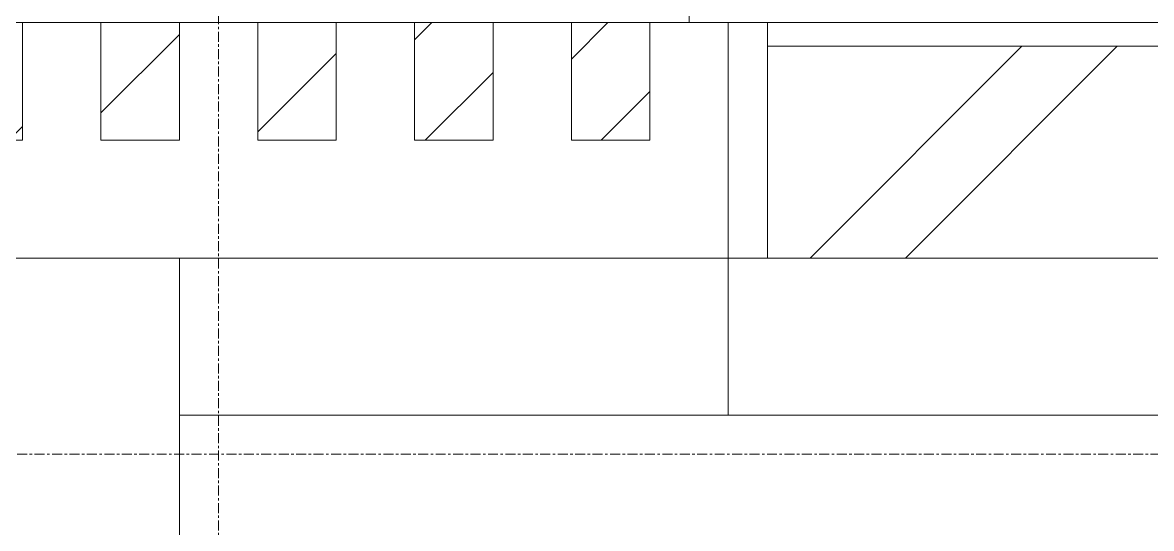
# Model space of a CAD drawing. Header units: millimetres. Extents: x 147592 to 201688, y -27981 to 8299.
# Drawn here: x 173750 to 175190, y -94 to 550 of the extents above; entities that cross this region are included whole.
import ezdxf

# ---------------------------------------------------------------- set-up
doc = ezdxf.new("R2010")
doc.units = ezdxf.units.MM
doc.linetypes.add('轴网线', pattern=[22.24, 12.7, -3.18, 3.18, -3.18])
for name, color, linetype, lineweight in [('A-DETL-____-OTLN', 7, 'Continuous', 5), ('A-GLAZ-CWMG-MCUT', 7, 'Continuous', 13), ('A-GLAZ-CWMG-OTLN', 7, 'Continuous', 5), ('A-WALL-____-MCUT', 7, 'Continuous', 13), ('I-WALL-____-OTLN', 7, 'Continuous', 13), ('S-COLS-____-MCUT', 7, 'Continuous', 5), ('S-GRID-____-OTLN', 7, 'Continuous', 5)]:
    doc.layers.add(name, color=color, linetype=linetype, lineweight=lineweight)
doc.layers.add('A-FLOR-____-OTLN', color=7, linetype='Continuous', lineweight=13, true_color=0x007f00)

# ---------------------------------------------------------------- blocks, each defined once
blk = doc.blocks.new('矩形竖梃 - 100_100mm 木色铝方通-V196-二层给排水_消防平面图')
at = {"layer": 'A-GLAZ-CWMG-OTLN', "true_color": 0x515151}
h = blk.add_hatch(dxfattribs=at)
h.set_pattern_fill('FP_165', color=251, style=0, pattern_type=2)
h.set_pattern_definition([(315, (-173700.01, 549.98), (70.71068, 70.71068), [])])
h.paths.add_polyline_path([(50, 150), (50, 0), (-50, 0), (-50, 150)], flags=0)
at = {"layer": 'A-GLAZ-CWMG-MCUT', "color": 251, "lineweight": 5, "true_color": 0x515151}
for p, q in [((-50, 150), (50, 150)), ((-50, 0), (-50, 150)), ((50, 150), (50, 0)), ((50, 0), (-50, 0))]:
    blk.add_line(p, q, dxfattribs=at)
blk = doc.blocks.new('矩形竖梃 - 100_100mm 木色铝方通-V197-二层给排水_消防平面图')
at = {"layer": 'A-GLAZ-CWMG-OTLN', "true_color": 0x515151}
h = blk.add_hatch(dxfattribs=at)
h.set_pattern_fill('FP_166', color=251, style=0, pattern_type=2)
h.set_pattern_definition([(315, (-173900.01, 549.98), (70.71068, 70.71068), [])])
h.paths.add_polyline_path([(50, 150), (50, 0), (-50, 0), (-50, 150), (-45, 150)], flags=0)
at = {"layer": 'A-GLAZ-CWMG-MCUT', "color": 251, "lineweight": 5, "true_color": 0x515151}
for p, q in [((-50, 150), (50, 150)), ((-50, 0), (-50, 150)), ((50, 150), (50, 0)), ((50, 0), (-50, 0))]:
    blk.add_line(p, q, dxfattribs=at)
blk = doc.blocks.new('矩形竖梃 - 100_100mm 木色铝方通-V198-二层给排水_消防平面图')
at = {"layer": 'A-GLAZ-CWMG-OTLN', "true_color": 0x515151}
h = blk.add_hatch(dxfattribs=at)
h.set_pattern_fill('FP_167', color=251, style=0, pattern_type=2)
h.set_pattern_definition([(315, (-174100.01, 549.98), (70.71068, 70.71068), [])])
h.paths.add_polyline_path([(50, 150), (50, 0), (-50, 0), (-50, 150)], flags=0)
at = {"layer": 'A-GLAZ-CWMG-MCUT', "color": 251, "lineweight": 5, "true_color": 0x515151}
for p, q in [((-50, 150), (50, 150)), ((-50, 0), (-50, 150)), ((50, 150), (50, 0)), ((50, 0), (-50, 0))]:
    blk.add_line(p, q, dxfattribs=at)
blk = doc.blocks.new('矩形竖梃 - 50_300mm 长方形-V199-二层给排水_消防平面图')
at = {"layer": 'A-GLAZ-CWMG-MCUT', "color": 251, "lineweight": 5, "true_color": 0x515151}
for p, q in [((-50, 0), (0, 0)), ((-50, -300), (-50, 0)), ((0, 0), (0, -300)), ((0, -300), (-50, -300))]:
    blk.add_line(p, q, dxfattribs=at)
blk = doc.blocks.new('矩形竖梃 - 50_300mm 长方形-2021430-二层给排水_消防平面图')
at = {"layer": 'A-GLAZ-CWMG-OTLN', "true_color": 0x8b8b8b}
h = blk.add_hatch(dxfattribs=at)
h.set_pattern_fill('FP_121', color=252, style=0, pattern_type=2)
h.set_pattern_definition([(45, (0, 0), (-251.4472, 251.4472), []), (45, (0, 381), (-251.4472, 251.4472), [])])
h.paths.add_polyline_path([(175440, 250), (175440, 520), (174700, 520), (174700, 250), (175300.5, 250)], flags=0)
at = {"layer": 'A-GLAZ-CWMG-OTLN', "color": 251, "true_color": 0x515151}
blk.add_line((174700, 250), (175440, 250), dxfattribs=at)
blk = doc.blocks.new('矩形竖梃 - 30mm 正方形-2021431-二层给排水_消防平面图')
at = {"layer": 'A-GLAZ-CWMG-OTLN', "color": 251, "true_color": 0x515151}
for p, q in [((174700, 550), (175440, 550)), ((175440, 520), (174700, 520))]:
    blk.add_line(p, q, dxfattribs=at)
blk = doc.blocks.new('矩形竖梃 - 100_100mm 木色铝方通-V204-二层给排水_消防平面图')
at = {"layer": 'A-GLAZ-CWMG-OTLN', "true_color": 0x515151}
h = blk.add_hatch(dxfattribs=at)
h.set_pattern_fill('FP_170', color=251, style=0, pattern_type=2)
h.set_pattern_definition([(315, (-174300.01, 549.98), (70.71068, 70.71068), [])])
h.paths.add_polyline_path([(50, 150), (50, 0), (-50, 0), (-50, 150)], flags=0)
at = {"layer": 'A-GLAZ-CWMG-MCUT', "color": 251, "lineweight": 5, "true_color": 0x515151}
for p, q in [((-50, 150), (50, 150)), ((-50, 0), (-50, 150)), ((50, 150), (50, 0)), ((50, 0), (-50, 0))]:
    blk.add_line(p, q, dxfattribs=at)
blk = doc.blocks.new('矩形竖梃 - 100_100mm 木色铝方通-V205-二层给排水_消防平面图')
at = {"layer": 'A-GLAZ-CWMG-OTLN', "true_color": 0x515151}
h = blk.add_hatch(dxfattribs=at)
h.set_pattern_fill('FP_171', color=251, style=0, pattern_type=2)
h.set_pattern_definition([(315, (-174500.01, 549.98), (70.71068, 70.71068), [])])
h.paths.add_polyline_path([(50, 150), (50, 0), (-50, 0), (-50, 150)], flags=0)
at = {"layer": 'A-GLAZ-CWMG-MCUT', "color": 251, "lineweight": 5, "true_color": 0x515151}
for p, q in [((-50, 150), (50, 150)), ((-50, 0), (-50, 150)), ((50, 150), (50, 0)), ((50, 0), (-50, 0))]:
    blk.add_line(p, q, dxfattribs=at)
blk = doc.blocks.new('YXQH_AR_B9-20_rvt-1-二层给排水_消防平面图')
at = {"layer": 'A-DETL-____-OTLN', "color": 251, "true_color": 0x515151}
blk.add_line((174600, 1450), (174600, 550), dxfattribs=at)
at = {"layer": 'A-WALL-____-MCUT', "color": 251, "lineweight": 5, "true_color": 0x515151}
for p, q in [((174650, 250), (167350, 250)), ((174650, 50), (174650, 250)), ((173950, -1450), (173950, 50)), ((173950, 50), (174650, 50))]:
    blk.add_line(p, q, dxfattribs=at)
at = {"layer": 'S-GRID-____-OTLN', "color": 173, "linetype": '轴网线', "true_color": 0x5151ff}
for p, q in [((174000, 7499.5), (174000, -27181.2)), ((199020.5, 0), (148525.8, 0))]:
    blk.add_line(p, q, dxfattribs=at)
at = {"color": 251, "lineweight": 5, "true_color": 0x515151, "extrusion": (0, 0, -1), "rotation": 180}
for name, p in [('矩形竖梃 - 100_100mm 木色铝方通-V196-二层给排水_消防平面图', (-173700, 550)), ('矩形竖梃 - 100_100mm 木色铝方通-V197-二层给排水_消防平面图', (-173900, 550)), ('矩形竖梃 - 100_100mm 木色铝方通-V198-二层给排水_消防平面图', (-174100, 550)), ('矩形竖梃 - 100_100mm 木色铝方通-V204-二层给排水_消防平面图', (-174300, 550)), ('矩形竖梃 - 100_100mm 木色铝方通-V205-二层给排水_消防平面图', (-174500, 550))]:
    blk.add_blockref(name, p, dxfattribs=at)
at = {"color": 251, "lineweight": 5, "true_color": 0x515151, "extrusion": (0, 0, -1)}
blk.add_blockref('矩形竖梃 - 50_300mm 长方形-V199-二层给排水_消防平面图', (-174650, 550), dxfattribs=at)
at = {"color": 251, "lineweight": 5, "true_color": 0x515151}
for name in ['矩形竖梃 - 30mm 正方形-2021431-二层给排水_消防平面图', '矩形竖梃 - 50_300mm 长方形-2021430-二层给排水_消防平面图']:
    blk.add_blockref(name, (0, 0), dxfattribs=at)
blk = doc.blocks.new('YXQH_ST_B9-20_rvt-1-二层给排水_消防平面图')
at = {"layer": 'A-FLOR-____-OTLN', "color": 95, "lineweight": 18, "true_color": 0x51a751}
for p, q in [((173850, 550), (173750, 550)), ((174050, 550), (173950, 550)), ((174250, 550), (174150, 550)), ((174450, 550), (174350, 550)), ((174650, 550), (174550, 550)), ((173950, 250), (174939.2, 250))]:
    blk.add_line(p, q, dxfattribs=at)
at = {"layer": 'I-WALL-____-OTLN', "color": 251, "lineweight": 18, "true_color": 0x515151}
for p, q in [((173950, 250), (174939.2, 250)), ((174650, 50), (173950, 50)), ((176200, 50), (174650, 50))]:
    blk.add_line(p, q, dxfattribs=at)
at = {"layer": 'S-COLS-____-MCUT', "color": 251, "lineweight": 18, "true_color": 0x515151}
for p, q in [((173950, 250), (173750, 250)), ((173950, -150), (173950, 250))]:
    blk.add_line(p, q, dxfattribs=at)

msp = doc.modelspace()

# ---------------------------------------------------------------- block references
at = {"lineweight": 5}
for name in ['YXQH_AR_B9-20_rvt-1-二层给排水_消防平面图', 'YXQH_ST_B9-20_rvt-1-二层给排水_消防平面图']:
    msp.add_blockref(name, (0, 0), dxfattribs=at)

doc.saveas('drawing.dxf')
